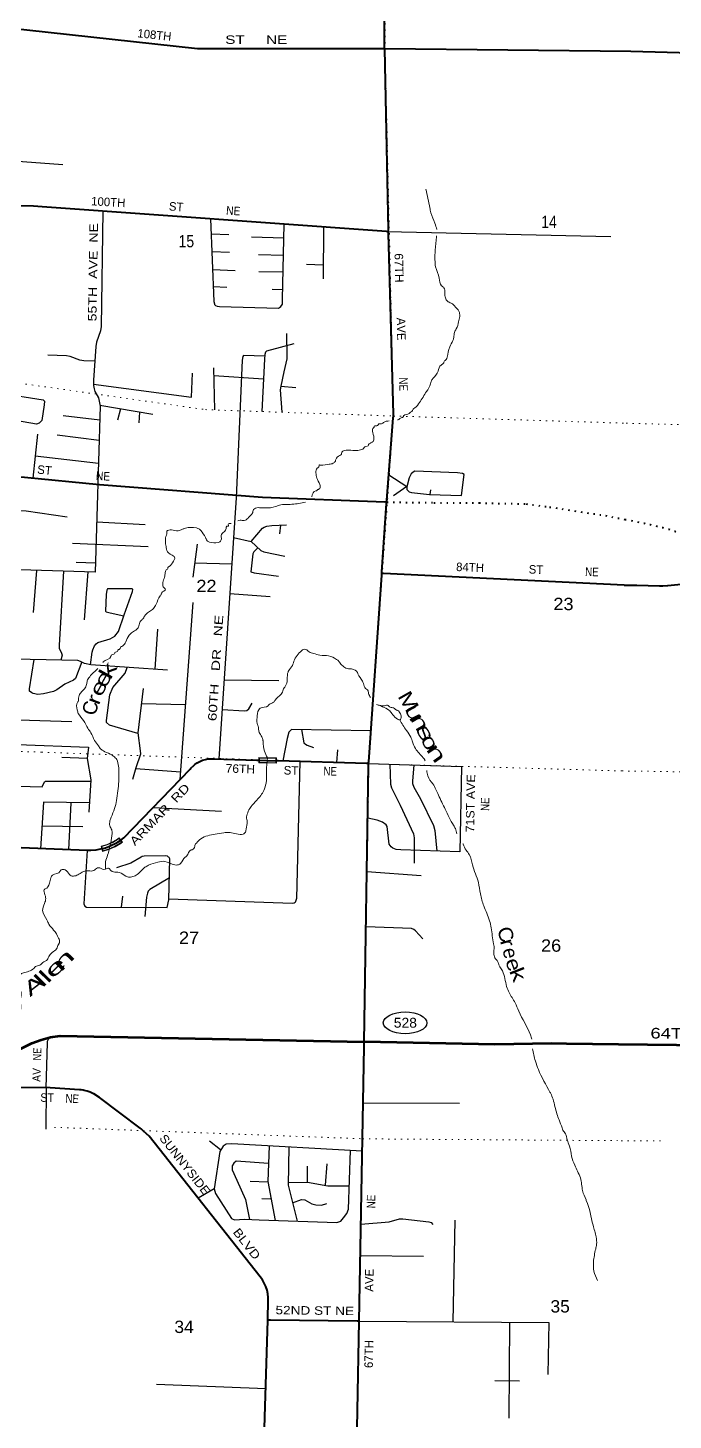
# Model space of a CAD drawing. Header units: feet. Extents: x -493433 to -244333, y 184684 to 373072.
# Drawn here: x -285549 to -276413, y 199753 to 219474 of the extents above; entities that cross this region are included whole.
import ezdxf
from ezdxf.enums import TextEntityAlignment as Align

# ---------------------------------------------------------------- set-up
doc = ezdxf.new("R2010")
doc.units = ezdxf.units.FT
doc.header["$LTSCALE"] = 60
doc.linetypes.add('DOTTED', pattern=[1.5, 0.3, -1.2])
for name, color, linetype, lineweight in [('17', 7, 'Continuous', 25), ('23', 7, 'Continuous', 70), ('26', 7, 'Continuous', 40), ('27', 7, 'Continuous', 13), ('29', 7, 'Continuous', 25), ('30', 7, 'Continuous', 13), ('39', 7, 'Continuous', 13), ('41', 7, 'Continuous', 13), ('53', 7, 'DOTTED', 40), ('61', 7, 'Continuous', 13), ('7', 7, 'DOTTED', 13)]:
    doc.layers.add(name, color=color, linetype=linetype, lineweight=lineweight)

msp = doc.modelspace()

# ---------------------------------------------------------------- linework, layer by layer
at = {"layer": '17'}
msp.add_ellipse((-280207.34, 205380.04), major_axis=(-309.24, 1), ratio=0.500121, dxfattribs=at)
at = {"layer": '23'}
for points in [[(-287392.2, 204444.77), (-287101.52, 204437.37), (-286980.1, 204440.44), (-286859.67, 204456.19), (-286741.54, 204484.43), (-286627.01, 204524.87), (-286517.34, 204577.06), (-286488.33, 204593.32), (-285622.86, 205026.05), (-285614.45, 205030.9), (-285491.25, 205093.04), (-285362.24, 205141.95), (-285228.82, 205177.11), (-285092.45, 205198.13), (-280786.26, 205112.73)], [(-277185.92, 205072.41), (-277925.29, 205081.01), (-278136.07, 205087.31), (-278936.46, 205076.04), (-280786.26, 205112.73)], [(-273459.15, 205031.43), (-273492.04, 205031.8), (-277185.92, 205072.41)]]:
    msp.add_lwpolyline(points, dxfattribs=at)
at = {"layer": '26'}
for p, q in [((-282278.74, 209101.67), (-282028.86, 209094.1)), ((-284232.03, 207970.01), (-284189.98, 208001.66)), ((-282206.29, 199336.06), (-282152.97, 201169.71))]:
    msp.add_line(p, q, dxfattribs=at)
at = {"layer": '26', "lineweight": 13}
for p, q in [((-284254.21, 208000.49), (-284254.64, 208001.12)), ((-284211.32, 207937.73), (-284232.89, 207969.29))]:
    msp.add_line(p, q, dxfattribs=at)
at = {"layer": '26'}
for points in [[(-280497.96, 219175.91), (-280484.14, 224469.72), (-280484.07, 224494.72), (-280481.95, 224519.72), (-280498.73, 227155.57), (-280500.86, 227180.57)], [(-280495.63, 219175.08), (-283147.97, 219177.46), (-285866.37, 219474.76), (-285978.92, 219481.47), (-286014.06, 219471.62)], [(-277011.75, 219140.85), (-280494.21, 219175.08), (-280495.63, 219175.08), (-280495.69, 219178.18)], [(-280446.01, 216586.49), (-280443.83, 216611.49), (-280495.63, 219175.08)], [(-273497.92, 219051.65), (-273521.89, 219052.2), (-275298.49, 219092.59), (-277011.75, 219140.85)], [(-280446.01, 216586.49), (-280471.01, 216589.18), (-285347.41, 216938.37), (-285468.24, 216946.37), (-285655.57, 216955.42), (-286822.02, 216992.58)], [(-280468.39, 212760.91), (-280466.44, 212785.91), (-280375.35, 213952.12), (-280373.75, 213972.58), (-280374.57, 214002.12), (-280445.32, 216561.49), (-280446.01, 216586.49)], [(-280468.39, 212760.91), (-280493.39, 212757.38), (-282227.76, 212821.15), (-284535.09, 212999.46), (-285595.75, 213107.26), (-286443.77, 213147.12), (-286745.09, 213161.28), (-286775.45, 213162.45)], [(-280536.96, 211745.41), (-280535.26, 211770.41), (-280469.44, 212735.91), (-280468.39, 212760.91)], [(-280729.58, 209054.77), (-280723.67, 209079.77), (-280537.62, 211720.41), (-280536.96, 211745.41)], [(-277105.33, 211581.53), (-280511.96, 211746.21), (-280536.96, 211745.41)], [(-277105.33, 211581.53), (-276926.31, 211578.83), (-276607.34, 211572.77), (-276582.59, 211572.29), (-276557.34, 211572.82), (-276490.69, 211574.22), (-276488.93, 211574.26), (-276440.69, 211578.92), (-276104.79, 211611.43), (-276083.12, 211613.28), (-276054.79, 211618.25), (-275927.06, 211640.68), (-275901.98, 211645.08), (-275877.06, 211652.63), (-275532.02, 211739.21), (-275458.07, 211756.4), (-275382.74, 211765.76), (-275359.15, 211766.53), (-275334.15, 211765.88), (-275309.15, 211765.26), (-274931.04, 211755.95), (-273477.72, 211746.67)], [(-284189.98, 208001.66), (-283250.95, 208975.67), (-283239.85, 208987.19), (-283200.95, 209023.58), (-283183.49, 209038.83), (-283149.69, 209062.63), (-283113.58, 209082.76), (-283075.56, 209099), (-283036.06, 209111.19), (-282995.49, 209119.17), (-282980.33, 209120.54), (-282960.64, 209122.31), (-282930.33, 209121.39), (-282307.97, 209102.56), (-282278.74, 209101.67)], [(-280729.58, 209054.77), (-280754.58, 209055.53), (-282002.88, 209093.31), (-282028.86, 209094.1)], [(-280786.26, 205112.73), (-280725.97, 209029.77), (-280729.58, 209054.77)], [(-284502.61, 207844.75), (-284588.18, 207827.28), (-284656.86, 207820.61), (-284669.37, 207819.59), (-284706.86, 207821.08), (-286000.96, 207872.31), (-286025.96, 207870.83)], [(-284502.61, 207844.75), (-284451.01, 207860.29), (-284404.08, 207878.39), (-284363.01, 207896), (-284315.11, 207918.5), (-284268.18, 207945.4), (-284232.03, 207970.01)], [(-280858.22, 201155.07), (-280787.44, 205040.58), (-280786.95, 205067.84), (-280786.6, 205090.58), (-280786.26, 205112.73)], [(-282152.97, 201169.71), (-282144.63, 201456.36), (-282145.51, 201489.27), (-282151.46, 201542.34), (-282162.93, 201594.49), (-282179.78, 201645.17), (-282201.84, 201693.8), (-282228.86, 201739.86), (-282260.54, 201782.84), (-283831.95, 203775.77), (-283910.34, 203847.05), (-283943.82, 203877.49), (-283960.34, 203889.93), (-284533.4, 204321.49), (-284617.06, 204376.02), (-284627.79, 204381.95), (-284666.85, 204400.23), (-284707.6, 204414.32), (-284749.6, 204424.08), (-284767.4, 204426.29), (-284792.23, 204429.37), (-284817.4, 204430.97), (-285235.4, 204457.63), (-286020.93, 204462.95)], [(-280858.22, 201155.07), (-280888.08, 201155.4), (-282113.15, 201169.26), (-282152.97, 201169.71)], [(-279498.55, 193332.95), (-279500.39, 193333.32), (-279575.7, 198468.59), (-279576.1, 198495.61), (-279601.07, 198495.77), (-280815.47, 198503.51), (-280825.48, 198504.51), (-280835.32, 198506.55), (-280844.9, 198509.61), (-280854.11, 198513.66), (-280862.84, 198518.64), (-280871.01, 198524.51), (-280878.51, 198531.2), (-280885.28, 198538.64), (-280891.23, 198546.74), (-280896.3, 198555.43), (-280900.44, 198564.59), (-280903.6, 198574.14), (-280905.74, 198583.97), (-280906.84, 198593.96), (-280906.89, 198604.02), (-280905.89, 198614.02), (-280904.35, 198621.88), (-280858.22, 201155.07)]]:
    msp.add_lwpolyline(points, dxfattribs=at)
at = {"layer": '29'}
for p, q in [((-285879.84, 217598.49), (-285054.23, 217540.25)), ((-282953.33, 216557.09), (-282702.35, 216545.98)), ((-281363.78, 216653.11), (-281369.15, 215918.94)), ((-280471.01, 216589.18), (-277297.32, 216519.5)), ((-281924.05, 216493.44), (-282382.19, 216509.59)), ((-282944.01, 216307.55), (-282694.15, 216298.31)), ((-281929.15, 216249), (-282285.9, 216257.3)), ((-282934.44, 216051.5), (-282613.96, 216036.06)), ((-281934.1, 216011.71), (-282277.5, 216020.31)), ((-281367.73, 216113.2), (-281601.96, 216123.84)), ((-282925.49, 215811.9), (-282733.83, 215801.34)), ((-281939.3, 215762.46), (-282091.21, 215768.81)), ((-282918.44, 214657.12), (-282907, 214061.77)), ((-282916.36, 214548.71), (-282213.6, 214502.61)), ((-281752.92, 214377.48), (-281969.41, 214391.74)), ((-285050.19, 213985.06), (-284532.12, 213920.9)), ((-284528.89, 214128.53), (-283780.38, 214000.64)), ((-284235.86, 214078.46), (-284277.67, 213915.42)), ((-283967.13, 214032.55), (-283975.55, 213877.14)), ((-285472.25, 213094.71), (-285408.62, 213717.73)), ((-285134.32, 213709.84), (-284540.27, 213635.73)), ((-285444.92, 213409.97), (-284549.7, 213306.02)), ((-279853.17, 212862.58), (-279844.93, 212931.24)), ((-284573.43, 212476.17), (-283887.3, 212438.76)), ((-281971.88, 212430.26), (-281986.37, 212305.54)), ((-284917.23, 212176.39), (-283844.15, 212126.86)), ((-283153, 212158.42), (-283214.49, 211691.79)), ((-284863.13, 211906.26), (-284589.98, 211897.63)), ((-282663.53, 211877.61), (-283188.31, 211890.45)), ((-285424.54, 211789.87), (-285473.15, 211193.72)), ((-284698.11, 211766.84), (-284752.94, 211090.21)), ((-282690.79, 211464.2), (-282117, 211420.66)), ((-283213.09, 211335.46), (-283395.83, 208825.39)), ((-283712.51, 210958.36), (-283750.32, 210387.83)), ((-282771.45, 210241.18), (-281995.55, 210228.07)), ((-283318.68, 209885.07), (-283939.51, 209898.09)), ((-285990.04, 209681.09), (-284925.69, 209649.99)), ((-281165.61, 209246.1), (-281179.68, 209068.4)), ((-284711.24, 209125.13), (-285069.62, 209137.61)), ((-283388.29, 208928.97), (-284022.54, 208980.03)), ((-284942.18, 208499.13), (-284973.62, 207831.64)), ((-283776.04, 208431.02), (-282806.15, 208377.46)), ((-284770.38, 208157.22), (-285348.81, 208165.16)), ((-279979.07, 207460.5), (-280749.2, 207520.61)), ((-284210.81, 207175.06), (-284228.34, 207016.71)), ((-285291.15, 204460.71), (-285273.34, 205095.52)), ((-285291.15, 204460.71), (-285296.19, 203872.7)), ((-279439.89, 204237.88), (-280801.97, 204243.11)), ((-282821.19, 203582.32), (-282976.51, 203704.16)), ((-281595.23, 203352.59), (-281592.84, 203123.41)), ((-281316.62, 203384.93), (-281341.91, 203079.9)), ((-282151.89, 203125.36), (-282399.9, 203134.57)), ((-282913.35, 203029.34), (-283139.48, 202897.55)), ((-282104.74, 202884.82), (-282237.48, 202887.88)), ((-279502.05, 202583.52), (-279530.11, 201144.71)), ((-280841.3, 202083.93), (-279946.36, 202075.19)), ((-278731.64, 201138.48), (-278741.51, 199780.15)), ((-282181.3, 200195.36), (-283726.68, 200258.75)), ((-278939.88, 200312.95), (-278587.86, 200307.4))]:
    msp.add_line(p, q, dxfattribs=at)
for points in [[(-284485.94, 216876.68), (-284512.27, 215245.66), (-284522.46, 215183.84), (-284577.89, 215022.09), (-284588.45, 214960.32), (-284621.97, 214485.45), (-284621.77, 214409.76), (-284612.53, 214361.24), (-284601.12, 214324.26), (-284549.7, 214235.33), (-284526.53, 214116.4), (-284593.81, 211763.53), (-285965.32, 211807.02), (-286011.06, 207872.71)], [(-282961.19, 216767.5), (-282917.55, 215599.26), (-282908.03, 215562.79), (-282905.72, 215553.55), (-282891.86, 215539.69), (-282871.08, 215530.44), (-282833.98, 215526.22), (-282001.02, 215504.48), (-281984.19, 215514.27), (-281968.02, 215525.82), (-281944.92, 215558.17), (-281942, 215632.92), (-281919.89, 216692.93)], [(-281782.42, 214999.73), (-282171.7, 214895.66), (-282185.11, 214878.84), (-282192.04, 214846.49), (-282198.57, 214781.1), (-282238.61, 214039.04)], [(-281887.49, 215145.38), (-281881.9, 214815.19), (-281882.55, 214786.41), (-281923.51, 214602.08), (-281968, 214398.21), (-281975.46, 214344.76), (-281951.62, 214029.28)], [(-284602.95, 214754.95), (-284755.73, 214758.68), (-284814.16, 214768.58), (-284951.97, 214819.84), (-285000.55, 214830.31), (-285264.26, 214836.05)], [(-282194.38, 214823.06), (-282494.58, 214833.43), (-282506.14, 214818.76), (-282515.11, 214765.12), (-282601.44, 212819.02), (-282845.47, 209118.82)], [(-284621.81, 214426.49), (-283229.88, 214242.52), (-283219.38, 214582.66)], [(-285932.55, 214300.49), (-285332.97, 214204.39), (-285312.34, 214185.64), (-285317.45, 214135.84), (-285353.13, 213912.63), (-285390.87, 213876), (-285427.59, 213862.8), (-285939.75, 213952.18)], [(-280438.42, 213144.68), (-280182.64, 212979.45), (-280372.27, 212844.21)], [(-286769.52, 212674.49), (-285574.78, 212631.77), (-284990.6, 212549.31)], [(-282389.69, 212197.55), (-282226.1, 212385.68), (-282203.5, 212401.83), (-282164.24, 212415.69), (-282095.64, 212425.06), (-281889.3, 212433.73)], [(-282638.75, 212253.24), (-282389.69, 212197.55), (-282250.44, 212069.78), (-282210.43, 212050.6), (-281908.57, 211988.96)], [(-282294.68, 212110.37), (-282349.01, 212052.91), (-282362.92, 212024.24), (-282392.83, 211768.78), (-282344.87, 211754.36), (-282002.77, 211705.75)], [(-285043.92, 211777.8), (-285108.06, 210728.24), (-285104.46, 210687.24), (-285070.82, 210617.26), (-285062.89, 210590.19), (-285081.11, 210519.79)], [(-284662.82, 210451.05), (-284640.22, 210629.47), (-284629.9, 210662.6), (-284605.58, 210719.59), (-284582.48, 210747.32), (-284557.04, 210766.79), (-284382.43, 210817.95), (-284319.18, 210858.23), (-284265.52, 210921.84), (-284185.68, 211158.85), (-284067.12, 211488.19), (-284060.5, 211516.78), (-284072.84, 211526.48), (-284419.3, 211526.81), (-284430.05, 211507.54), (-284441.91, 211448.45), (-284447.65, 211210.94), (-284439.28, 211202.53), (-284383.71, 211190.38), (-284190.12, 211146.52)], [(-283570.58, 210375.61), (-284655.49, 210449.38), (-284746.45, 210470.1), (-284804.2, 210500.14), (-284843.26, 210515.07), (-287314.55, 210564.1)], [(-284782.78, 210491.95), (-284875.17, 210259.62), (-284903.51, 210234.41), (-285023.98, 210176.07), (-285140.72, 210096.34), (-285187.6, 210074.97), (-285325.38, 210039.21), (-285406.29, 210029.65), (-285471.7, 210044.49), (-285494.79, 210056.48), (-285524.81, 210077.28), (-285527.11, 210113.04), (-285459.16, 210527.29)], [(-283991.2, 209477.62), (-284391.37, 209596.05), (-284434.63, 209633.59), (-284436.93, 209664.8), (-284390.22, 210026.84), (-284345.41, 210129.21), (-284173.71, 210331.37), (-284144.75, 210414.65)], [(-284064.52, 208830.87), (-284017.22, 208999.65), (-283949.6, 209189.93), (-283953.42, 209234.75), (-283989.6, 209490.66), (-283912.94, 210114.21)], [(-282799.2, 209820.42), (-282483.34, 209798.55), (-282448.32, 209804.59), (-282420.61, 209827.69), (-282372.39, 209908.52)], [(-280692.86, 209517.1), (-281816.36, 209536.36), (-281852.44, 209499.57), (-281879.4, 209405.94), (-281941.46, 209091.45)], [(-281673.42, 209533.91), (-281639.52, 209345.93), (-281616.85, 209328.58), (-281595.7, 209313.43), (-281503.83, 209278.58)], [(-285995.26, 209231.62), (-285707.28, 209220), (-285697.11, 209323.04), (-284690.03, 209286.03), (-284711.24, 209125.13), (-284657.37, 208822.79), (-284686.76, 208364)], [(-281700.39, 209084.16), (-281743.88, 207140.35), (-281764.19, 207086.05), (-281780.83, 207075.65), (-281806.36, 207070.23), (-283552.01, 207134.54)], [(-280729.58, 209054.77), (-279410.99, 209010.78), (-279433.85, 207801.05), (-280270.77, 207828.86), (-280332.68, 207835.85), (-280381.19, 207856.65), (-280404.28, 207875.14), (-280432.39, 207910.47), (-280462.02, 208159.35), (-280478.45, 208184.57), (-280526.69, 208224.05), (-280602.12, 208251.84), (-280737.54, 208277.82)], [(-280425.37, 209044.62), (-280415.83, 208760.14), (-280402.53, 208707.47), (-280276.14, 208463.02), (-280090.86, 208057.14), (-280078.62, 208002.23), (-280079.86, 207644.37)], [(-280086.45, 209033.31), (-280104.03, 208801.74), (-280101.66, 208771.86), (-280085.55, 208720.86), (-279989.11, 208551.67), (-279807.61, 208176.01), (-279785.29, 208103.9), (-279760.27, 207811.9)], [(-287335.24, 208730.17), (-285871.74, 208720.28), (-285685.42, 208731.1), (-285344.66, 208723.2), (-285314.63, 208794.83), (-285298.47, 208804.07), (-284658.69, 208801.76)], [(-284678.37, 208494.95), (-285326.59, 208505.22), (-285369.58, 207847.32)], [(-284710.32, 207821.22), (-284754.35, 207063.99), (-284744.14, 207034.05), (-284716.64, 207017.43), (-283575.12, 207015.75), (-283552.31, 207122.29), (-283538.06, 207701.97), (-283547.73, 207722.65), (-283556.97, 207729.58), (-283570.83, 207741.14), (-283601.84, 207744.68), (-283901.11, 207741.14), (-283928.83, 207736.52), (-283946.41, 207728.89), (-284089.23, 207643.29), (-284291.99, 207576.22)], [(-283544.69, 207432.35), (-283820.27, 207269.75), (-283847.81, 207245.08), (-283857.23, 207216.6), (-283868.44, 207162.68), (-283894.48, 206889.07)], [(-279957.56, 206568.54), (-280062.44, 206685.13), (-280085.54, 206703.62), (-280118.7, 206714.58), (-280761.19, 206741.59)], [(-285273.34, 205095.52), (-285269.49, 205121.52), (-285259.05, 205147.64), (-285246.28, 205162.16), (-285230.31, 205176.88)], [(-280814.92, 203563.09), (-282661.6, 203668.92), (-282742.5, 203662.31), (-282782.31, 203631.77), (-282829.38, 203558.22), (-282913.35, 203029.34), (-282893.73, 202962.94), (-282666.25, 202609.95), (-282622.19, 202588.51), (-282479.93, 202597.61), (-282275.71, 202590.19), (-281176.53, 202550.55), (-281115.67, 202572.8), (-281079.92, 202616.33), (-281032.11, 202679.62), (-281010.92, 202740.68), (-280983.36, 203572.74)], [(-282134.49, 203638.71), (-282151.57, 203134.91), (-282048.04, 202581.98)], [(-281853.57, 203622.61), (-281861.56, 203082.62), (-281735.2, 202570.7)], [(-282143.03, 203386.83), (-282598.08, 203419.76), (-282633.75, 203394.89), (-282656.96, 203353.09), (-282655.05, 203297.35), (-282590.01, 203153.98), (-282467.85, 202879.37), (-282412.4, 202595.12)], [(-281853.27, 203120.81), (-281590.9, 203123.07), (-281300.88, 203072.79), (-281002.48, 203072.79)], [(-281799.96, 202833.08), (-281672.77, 202879.34), (-281626.79, 202871.67), (-281527.04, 202818.65), (-281473.14, 202800.38), (-281391, 202799.62), (-281314.74, 202821.24)], [(-280833.19, 202529.19), (-280435.47, 202559.64), (-280286.99, 202602.99), (-280240.87, 202606.63), (-279871.49, 202563.52), (-279840.74, 202551.59), (-279814.91, 202523.23)], [(-280858.22, 201155.07), (-278174.68, 201134.14), (-278186.24, 200400.46)]]:
    msp.add_lwpolyline(points, dxfattribs=at)
msp.add_lwpolyline([(-279408.96, 212847.77), (-279372.74, 213145.46), (-279397.37, 213161.99), (-279464.67, 213172.25), (-280069.33, 213192.45), (-280094.88, 213182.79), (-280120.28, 213155.06), (-280150.09, 213102.4), (-280183.09, 212971.77), (-280182.64, 212935.55), (-280168.78, 212919.37), (-280152.62, 212903.2), (-280115.59, 212890.79), (-279863.46, 212862.92)], close=True, dxfattribs=at)
at = {"layer": '39'}
msp.add_line((-280529.86, 209855.51), (-280550.04, 209870.81), dxfattribs=at)
for points in [[(-279912.89, 217189.55), (-279858.47, 216926.55), (-279843.44, 216855.73), (-279785.27, 216705.58), (-279759.41, 216617.39)], [(-279762.6, 216528.9), (-279764.04, 216513.68), (-279783.08, 216324.44), (-279785.19, 216187.37), (-279776.65, 216088.42), (-279726.67, 215930.34), (-279692.07, 215820.9), (-279658.24, 215792.13), (-279645.28, 215717.31), (-279636.26, 215648.61), (-279608.76, 215601.79), (-279556.77, 215574.73), (-279493.11, 215519.27), (-279483.22, 215507.01), (-279451.54, 215470.2), (-279436.04, 215429.63), (-279434.71, 215385.24), (-279449.96, 215310.89), (-279483.79, 215208.59), (-279510.74, 215160.64), (-279517.94, 215086.15), (-279532.66, 215046.06), (-279576.41, 214954.01), (-279612.88, 214811.44), (-279627.54, 214775.38), (-279654.18, 214747.59), (-279660.5, 214729.54), (-279699.29, 214697.91), (-279740.93, 214611.87), (-279813.12, 214506.17), (-279839.96, 214464.26), (-279846.5, 214432.11), (-279904.64, 214322.14), (-280003.77, 214168.49), (-280071.48, 214090.94), (-280093.96, 214071.15), (-280110.55, 214041.17), (-280130.86, 214031.41), (-280149.34, 214009.53), (-280228.43, 213978.54), (-280236.74, 213962.55), (-280275.27, 213947.04), (-280307.93, 213921.36), (-280316.52, 213921.54)], [(-280431.73, 213906.1), (-280512.09, 213884.32), (-280532.49, 213868.51), (-280578.93, 213863.22), (-280597.42, 213841.33), (-280645.94, 213832.04), (-280648.17, 213817.96), (-280662.56, 213800.04), (-280665.48, 213741.62), (-280650.97, 213636.54), (-280661.39, 213614.52), (-280691.89, 213596.87), (-280706.18, 213585), (-280722.4, 213579.22), (-280724.63, 213565.13), (-280779.45, 213539.81), (-280795.92, 213517.89), (-280856.77, 213492.66), (-280893.15, 213487.2), (-280917.33, 213487.59), (-281109.56, 213440.28), (-281109.68, 213432.21), (-281130.04, 213418.43), (-281189.39, 213360.92), (-281195.81, 213336.82), (-281224.49, 213307.04), (-281283.18, 213291.86), (-281410.33, 213281.81), (-281424.46, 213280.02), (-281424.65, 213267.93), (-281451.35, 213236.09), (-281470.48, 213171.88), (-281457.52, 213097.07), (-281416.56, 213007.69), (-281409.03, 212973.29), (-281433.77, 212937.39), (-281445.93, 212933.56), (-281460.28, 212917.66), (-281472.41, 212915.84), (-281530.64, 212831.65)], [(-282189.72, 212673.35), (-282270.3, 212676.67), (-282308.59, 212677.28), (-282341.08, 212661.67), (-282359.62, 212635.76), (-282366.1, 212607.64), (-282398.97, 212567.84), (-282431.79, 212530.06), (-282484.75, 212494.62), (-282543.13, 212499.59), (-282578.11, 212493.28)], [(-281616.45, 212757.36), (-281617.97, 212756.88), (-281809.95, 212725.7), (-281918.86, 212721.4), (-281967.27, 212720.17), (-282042.26, 212693.14), (-282189.72, 212673.35)], [(-282671.78, 212455.28), (-282711.39, 212437.78), (-282709.69, 212417.59), (-282731.92, 212413.92), (-282740.44, 212383.8), (-282771.42, 212335.91), (-282812.56, 212282.14), (-282809.24, 212235.71), (-282830.05, 212193.7), (-282856.39, 212184.04), (-282975.24, 212189.99), (-283011.23, 212208.72), (-283024.97, 212233.13), (-283028.84, 212243.28), (-283050.39, 212283.95), (-283119.59, 212371.77), (-283163.65, 212390.63), (-283316.91, 212387.04), (-283361.48, 212371.63), (-283422.28, 212350.43), (-283516.85, 212362.04), (-283555.2, 212358.62), (-283579.63, 212342.89), (-283579.85, 212328.77), (-283599.22, 212248.44), (-283600.24, 212181.91), (-283589.24, 212111.17), (-283558.11, 212038.07), (-283468.54, 211964.05), (-283468.66, 211955.98), (-283487.36, 211919.99), (-283549, 211844.37), (-283567.32, 211832.56), (-283569.58, 211816.47), (-283596.21, 211788.67), (-283604.74, 211758.56), (-283613.83, 211692.17), (-283637.14, 211617.94), (-283637.73, 211579.64), (-283632.03, 211557.37), (-283600.34, 211520.57), (-283657.6, 211467.05), (-283663.99, 211444.97), (-283676.33, 211429.04), (-283732.6, 211308.97), (-283769.77, 211251.1), (-283796.37, 211225.31), (-283900.51, 211138.27), (-283919.2, 211102.28), (-283949.84, 211076.56), (-283972.87, 211020.48), (-283983.48, 210986.37), (-284008.15, 210954.5), (-284067.22, 210915.13), (-284114.28, 210869.52), (-284164.1, 210775.55), (-284209.33, 210717.81), (-284237.83, 210700.12), (-284254.42, 210670.15), (-284272.65, 210664.39), (-284274.88, 210650.31), (-284315.58, 210624.76), (-284321.88, 210608.73), (-284368.57, 210587.3), (-284372.85, 210571.23), (-284480.86, 210494.34), (-284486.39, 210486.8)], [(-282156.52, 209135.64), (-282198.39, 209227.65), (-282218.45, 209365.07), (-282220.21, 209381.24), (-282237.57, 209431.93), (-282272.88, 209495), (-282289.66, 209583.99), (-282303.15, 209624.53), (-282304.02, 209699.14), (-282278.04, 209815.66), (-282259.59, 209835.53), (-282148.16, 209872.05), (-282133.8, 209887.95), (-282070.8, 209921.2), (-282044.08, 209955.05), (-281943.6, 210066.34), (-281920.53, 210124.44), (-281912.31, 210134.39), (-281878.83, 210214.5), (-281871.05, 210327.29), (-281856.29, 210369.39), (-281802.78, 210441.11), (-281790.06, 210481.24), (-281690.91, 210636.91), (-281648.1, 210668.48), (-281613.81, 210669.94), (-281567.95, 210636.94), (-281503.84, 210611.71), (-281415.5, 210588.11), (-281290.66, 210580.05), (-281178.58, 210527.83), (-281144.72, 210501.08), (-281109.23, 210450.1), (-281103.24, 210445.96), (-281045.42, 210404.71), (-280966.99, 210393.36), (-280881.1, 210341.57), (-280875.34, 210323.33), (-280812.4, 210221.5), (-280787.32, 210148.51), (-280767.66, 210115.93), (-280739.76, 210095.32), (-280724.42, 210044.66), (-280698.03, 209989.25)], [(-284558.09, 210399.03), (-284673.58, 210283.72), (-284708.77, 210223.8), (-284717.6, 210173.54), (-284748.79, 210111.53), (-284789.77, 210067.83), (-284822.83, 210015.94), (-284831.47, 209977.77), (-284831.76, 209959.63), (-284836.21, 209931.47), (-284846.48, 209919.54), (-284850.11, 209814.75), (-284834.79, 209762.08), (-284759.7, 209664.1), (-284700.95, 209552.26), (-284655.56, 209489.02), (-284604.8, 209381.34), (-284549.55, 209303.83)], [(-280613.73, 209890.41), (-280611.91, 209889.61), (-280563.73, 209876.74), (-280513.44, 209869.88), (-280456.86, 209879.05), (-280418.98, 209852.23), (-280370.76, 209841.37), (-280342.86, 209820.76), (-280328.91, 209810.45), (-280310.87, 209804.11), (-280275.31, 209757.16)], [(-280275.31, 209757.16), (-280265.66, 209728.78), (-280270.35, 209686.52), (-280278.59, 209674.55), (-280296.74, 209674.84), (-280336.7, 209697.67), (-280396.19, 209761.13), (-280437.76, 209810.19), (-280529.86, 209855.51)], [(-280284.67, 209672.63), (-280188.26, 209519.86), (-280127.18, 209428.13), (-280104.06, 209359.21), (-280063.16, 209265.8), (-279950.29, 209134.94), (-279930.57, 209106.4), (-279923.29, 209089.65)], [(-284549.55, 209303.83), (-284513.99, 209256.89), (-284480.11, 209232.15), (-284386.04, 209188.29), (-284370.05, 209179.96), (-284336.12, 209157.25), (-284290.49, 209110.13), (-284265.72, 209016.99), (-284259.14, 208920.1), (-284263.01, 208799.19), (-284293.33, 208531.52), (-284321.33, 208415.03), (-284369.56, 208292.8), (-284386.5, 208240.66), (-284387.55, 208172.13), (-284362.22, 208115.26), (-284357.01, 208060.74), (-284373.83, 207932.32)], [(-284449.39, 207558.17), (-284408.9, 207569.61), (-284373.12, 207536.78), (-284296.89, 207513.37), (-284250.57, 207510.61), (-284160.69, 207456.74), (-284114.56, 207441.89), (-284076.18, 207447.32), (-284017.37, 207470.56), (-283890.66, 207583.45), (-283839.82, 207612.87), (-283710.16, 207655.14), (-283611.2, 207667.66), (-283468.86, 207616.97), (-283428.56, 207616.33), (-283385.9, 207637.82), (-283320.02, 207727.49), (-283303.72, 207739.32), (-283235.79, 207830.97), (-283223.67, 207832.8), (-283184.6, 207882.57), (-283180.23, 207904.69), (-283163.77, 207926.6), (-283100.34, 207988.08), (-283000.91, 208030.83), (-282897.76, 208053.37), (-282776.51, 208073.59), (-282685.76, 208076.16), (-282643.57, 208067.41), (-282545.07, 208049.7), (-282500.67, 208053.02), (-282469.99, 208082.76), (-282461.52, 208108.84), (-282459.19, 208128.97), (-282443.57, 208227.51), (-282454.6, 208296.24), (-282443.91, 208336.39), (-282408.44, 208414.45), (-282305.79, 208535.79), (-282208.96, 208671.34), (-282177.13, 208775.66), (-282170.49, 208944.92), (-282156.52, 209135.64)], [(-279900.04, 208956.73), (-279887.72, 208877.86), (-279814.9, 208763.78), (-279736.68, 208607.27), (-279639, 208406.08), (-279521.57, 208178.37), (-279496.05, 208133.6), (-279474.64, 208056.1)], [(-284373.46, 207933.92), (-284407.42, 207797.43), (-284411.75, 207777.33), (-284445.42, 207685.13), (-284450.95, 207588.43), (-284449.42, 207556.15)], [(-279389.04, 207917.95), (-279386.62, 207910.05), (-279345.57, 207826.72), (-279300.15, 207765.49), (-279254.03, 207619.58), (-279171.22, 207368.23), (-279141.44, 207208.47), (-279093.7, 207036.32), (-279012.26, 206827.33), (-278987.65, 206724.11), (-278956.88, 206497.79), (-278949.34, 206463.4), (-278951.11, 206348.5), (-278927.86, 206287.64), (-278900.15, 206254.93), (-278882.66, 206212.31), (-278865.08, 206175.74), (-278829.71, 206116.7), (-278770.66, 205893.96), (-278735.69, 205808.72), (-278651.21, 205666.21), (-278598.64, 205546.42), (-278434.49, 205211.09), (-278413.1, 205147.78)], [(-284453.45, 207556.21), (-284491.74, 207556.83), (-284527.74, 207575.56), (-284564.04, 207574.13), (-284614.97, 207538.66), (-284649.36, 207531.14), (-284742.09, 207530.62), (-284778.61, 207515.08), (-284841.67, 207477.78), (-284904.45, 207458.63), (-284936.63, 207463.18), (-284958.52, 207481.68), (-285020, 207547.2), (-285050.13, 207553.72), (-285092.82, 207530.22), (-285094.93, 207524.2), (-285198.51, 207473.45), (-285223.28, 207435.54), (-285242.63, 207357.22), (-285304.32, 207277.56), (-285310.4, 207275.64), (-285313.31, 207217.22), (-285296.35, 207140.33), (-285313.56, 207070.03), (-285341.24, 206973.71), (-285278.83, 206837.61), (-285251.55, 206776.68), (-285184.27, 206694.96), (-285113.49, 206578.89), (-285100.18, 206526.26), (-285108.59, 206504.22), (-285116.87, 206490.24), (-285141.98, 206430.15), (-285205.28, 206376.73), (-285252.53, 206319.03), (-285285.64, 206263.1), (-285322.19, 206245.54), (-285379.39, 206196.06), (-285440.15, 206176.88), (-285448.37, 206166.93), (-285594.63, 206092.66), (-285627.03, 206083.1), (-285669.82, 206053.55), (-285702.99, 205993.59), (-285710.37, 205907.02), (-285710.46, 205900.98), (-285700.69, 205880.65), (-285666.81, 205855.92), (-285645.29, 205813.22), (-285646, 205766.87), (-285653.41, 205678.27), (-285646.67, 205591.47), (-285659.55, 205541.27), (-285719.29, 205457.55), (-285797.16, 205374.12), (-285889.48, 205268.75), (-285899.9, 205246.74), (-285942.72, 205215.16), (-285947.08, 205193.06), (-285973.49, 205179.37), (-285983.66, 205173.48), (-286062.85, 205136.46), (-286148.75, 205055.18), (-286152.97, 205043.15), (-286224.08, 205005.98), (-286260.39, 205004.54), (-286358.88, 205022.26), (-286402.78, 205051.2), (-286408.67, 205061.37), (-286443.02, 205055.87), (-286488.07, 205010.22), (-286519.75, 204915.98), (-286532.52, 204871.82), (-286576.17, 204785.83), (-286603.98, 204681.44), (-286606.21, 204667.36), (-286613.15, 204609), (-286612.4, 204605.62)], [(-278402.71, 205013.67), (-278363.64, 204838.97), (-278321.14, 204719.32), (-278156.78, 204398.11), (-278146.98, 204379.81), (-278113.97, 204298.62), (-278058.73, 204090.06), (-278027.79, 204004.89), (-277985.2, 203891.3), (-277957.86, 203834.41), (-277936.1, 203807.83), (-277913.23, 203722.79), (-277880.3, 203635.56), (-277850.27, 203491.92), (-277805.88, 203364.2), (-277766.89, 203278.89), (-277726.03, 203183.47), (-277694.54, 203003.52), (-277646.15, 202873.7), (-277642.25, 202865.58), (-277546.9, 202513.22), (-277503.1, 202347.19), (-277496.62, 202244.26), (-277509.77, 202175.93), (-277540.79, 201994.98), (-277534.77, 201861.81), (-277482.39, 201729.92)], [(-287094.69, 200325.39), (-287118.5, 200312.65), (-287124.82, 200294.61), (-287188.37, 200225.06), (-287217.48, 200167.07), (-287270.3, 200008.65), (-287287.63, 199930.29), (-287274.51, 199865.56), (-287204.82, 199810.02), (-287004.89, 199703.98), (-286891.55, 199603.37), (-286772.81, 199460.33), (-286753.19, 199425.74), (-286658.63, 199283.09), (-286587.48, 199191.22), (-286535.89, 199137.98), (-286515.9, 199127.57), (-286496.46, 199080.89), (-286420.47, 199041.36), (-286361.11, 198969.85), (-286174.98, 198753.14), (-286095.42, 198683.32), (-285975.58, 198612.85), (-285857.31, 198570.62), (-285755.59, 198500.44), (-285601.03, 198459.65), (-285486.48, 198437.64), (-285339.47, 198429.22), (-285230.88, 198413.37), (-285108.4, 198383.17), (-285082.29, 198376.7), (-284748.94, 198296.74), (-284667.01, 198251.07), (-284531.38, 198158.16), (-284431.96, 198069.87), (-284375.07, 197968.15), (-284359.14, 197955.79), (-284323.77, 197896.76), (-284264.09, 197845.4), (-284217.34, 197739.81), (-284195.6, 197711.23), (-284200.1, 197681.07), (-284202.28, 197671.01), (-284195.18, 197608.41), (-284181.72, 197565.85), (-284166.47, 197378.11), (-284186, 197287.7), (-284221.15, 197229.8), (-284309.22, 197138.48), (-284364.99, 197050.67), (-284441.06, 196953.12), (-284564.91, 196763.58), (-284611.84, 196726.03), (-284675.73, 196634.32), (-284705.34, 196544.08), (-284696.74, 196447.16), (-284669.27, 196398.34), (-284637.47, 196369.61), (-284625.48, 196363.36), (-284553.4, 196331.96), (-284388.7, 196295.03), (-284241.41, 196304.76), (-284124.42, 196310.94), (-283845.58, 196356.85), (-283629.66, 196373.54), (-283563.2, 196370.45), (-283509.04, 196353.44), (-283289.31, 196224.91), (-283289.53, 196210.8), (-283261.84, 196176.09), (-283210.76, 196090.59), (-283167.11, 196045.53), (-283131.8, 195982.46), (-283077.36, 195852.56), (-283046.65, 195753.28), (-283037.03, 195722.89), (-282993.32, 195550.82), (-282873.63, 195208.18), (-282837.55, 195064.46), (-282740.99, 194790.74), (-282697.84, 194713.43), (-282629.58, 194565.16), (-282558.77, 194451.13), (-282541.35, 194404.47), (-282456.92, 194259.98), (-282408.06, 194160.41), (-282327.31, 194038.15), (-282254.02, 193954.31), (-282248.32, 193932.04), (-282226.56, 193905.48), (-282192.55, 193888.8), (-282190.7, 193878.7), (-282048.59, 193682.87), (-281979.13, 193613.2)]]:
    msp.add_spline(points, degree=3, dxfattribs=at)
at = {"layer": '53'}
msp.add_lwpolyline([(-280466.1, 212756.38), (-279799.24, 212748.38), (-279158.06, 212744.8), (-278495.32, 212730.39), (-278163.95, 212687.15), (-277371.54, 212564.65), (-277093.81, 212511.79)], dxfattribs=at)
msp.add_spline([(-277093.81, 212511.79), (-276641.06, 212416.35), (-276121.27, 212247.91), (-275747.9, 212050.18), (-275398.78, 211765.03)], degree=3, dxfattribs=at)
at = {"layer": '61'}
for p, q in [((-284491.74, 207808.86), (-284511.61, 207881.18)), ((-284485.96, 207818.03), (-284501.93, 207876.14)), ((-284232.89, 207969.29), (-284254.21, 208000.49))]:
    msp.add_line(p, q, dxfattribs=at)
for points in [[(-282028.86, 209094.1), (-282029.95, 209057.31), (-282279.84, 209064.7), (-282278.74, 209101.67)], [(-282028.86, 209094.1), (-282027.73, 209132.28), (-282277.62, 209139.66), (-282278.74, 209101.67)], [(-282270.74, 209101.43), (-282271.61, 209072.46), (-282037.71, 209065.54), (-282036.86, 209094.34)], [(-282036.86, 209094.34), (-282035.96, 209124.52), (-282269.86, 209131.43), (-282270.74, 209101.43)], [(-284510.83, 207881.66), (-284428.22, 207908.56), (-284348.87, 207943.96), (-284273.65, 207987.45), (-284254.21, 208000.49)], [(-284501.93, 207876.14), (-284425.34, 207901.08), (-284345.23, 207936.82), (-284269.41, 207980.66), (-284256.34, 207989.43), (-284239.49, 207964.77), (-284222.48, 207939.88)], [(-284491.75, 207807.73), (-284401.67, 207837.07), (-284315.15, 207875.66), (-284233.14, 207923.09), (-284211.32, 207937.73)], [(-284222.48, 207939.88), (-284237.38, 207929.88), (-284318.79, 207882.8), (-284404.55, 207844.55), (-284485.96, 207818.03)]]:
    msp.add_lwpolyline(points, dxfattribs=at)
at = {"layer": '7'}
for p, q in [((-285866.38, 219475.87), (-283147.97, 219177.46)), ((-283147.97, 219177.46), (-281001.63, 219177.02)), ((-280584.7, 219176.93), (-280487.02, 219176.91)), ((-280494.21, 219175.08), (-277011.75, 219140.85)), ((-277011.75, 219140.85), (-275298.49, 219092.59)), ((-280371.85, 213974.52), (-280720.49, 209053.28)), ((-280372.96, 213975.64), (-277076.95, 213874.41)), ((-277076.95, 213874.41), (-275211.34, 213823.51)), ((-280721.59, 209051.05), (-282025.66, 209096.85)), ((-280719.36, 209052.17), (-280786.79, 205077.67)), ((-277137.93, 208948.72), (-280719.36, 209051.06)), ((-277137.93, 208948.72), (-275500.78, 208924.76)), ((-280788.78, 205079.72), (-280902.05, 198508.94)), ((-285173.64, 203900.39), (-280808.5, 203738.41)), ((-280808.49, 203737.29), (-277202.76, 203711.86)), ((-276590.05, 203707.69), (-277202.76, 203711.86))]:
    msp.add_line(p, q, dxfattribs=at)
for points in [[(-280476.48, 224490.29), (-280491.09, 219174.96), (-280370.53, 213988.49)], [(-285936.63, 214479.77), (-283035.07, 214066.13), (-280374.08, 213975.63)], [(-282278.65, 209105.73), (-285354.45, 209213.74), (-286001.9, 209236.48)]]:
    msp.add_lwpolyline(points, dxfattribs=at)

# ---------------------------------------------------------------- texts
at = {"layer": '17', "width": 1.05}
msp.add_text('528', height=140, dxfattribs=at).set_placement((-280204.43, 205311.73), align=Align.CENTER)
at = {"layer": '17', "width": 1.3}
msp.add_text('64TH  ST  NE', height=150, rotation=359.362, dxfattribs=at).set_placement((-276735.29, 205159.98))
at = {"layer": '27'}
for s, height, rotation, p in [('108TH', 120, 353.736, (-284002.91, 219341.58)), ('100TH', 120.9, 356.732, (-284655.94, 216961.04)), ('ST', 120.9, 355.904, (-283555.98, 216888.45)), ('AVE', 120.9, 271.332, (-280326.37, 215367.64)), ('ST', 120.9, 354.197, (-285421.75, 213161.31)), ('84TH', 120.9, 357.69, (-279488.09, 211780.55)), ('ST', 120.9, 357.69, (-278460, 211745.7)), ('ST', 120.9, 357.988, (-281928.5, 208899.52)), ('AVE', 120.9, 89.012, (-280658.67, 201571.35)), ('67TH', 120.9, 89.012, (-280665, 200489.97))]:
    msp.add_text(s, height=height, rotation=rotation, dxfattribs=at).set_placement(p)
for s, height, rotation, width, p in [('ST     NE', 120, 359.949, 1.35, (-282754.39, 219247.11)), ('NE', 120.9, 355.904, 0.9, (-282745.42, 216830.59)), ('67TH', 120.9, 271.332, 1.05, (-280358.16, 216280.06)), ('NE', 120.9, 271.332, 0.85, (-280294.27, 214520.74)), ('NE', 120.9, 355.581, 0.9, (-284589.93, 213073.91)), ('NE', 120.9, 357.689, 0.85, (-277661.06, 211712.16)), ('76TH', 120.9, 357.988, 1.05, (-282749.87, 208926.15)), ('NE', 120.9, 357.988, 0.85, (-281365.28, 208887.18)), ('ARMAR  RD', 120.9, 46.048, 1.25, (-284032.69, 207881.35)), ('ST', 120, 359.612, 0.95, (-285373.54, 204262.17)), ('NE', 120.9, 357.352, 0.85, (-285018.8, 204251.21)), ('SUNNYSIDE', 120.9, 308.256, 1.1, (-283694.89, 203742.56)), ('NE', 120.9, 89.012, 0.85, (-280631.17, 202752.71)), ('BLVD', 120.9, 307.755, 1.2, (-282652.93, 202413.73)), ('52ND ST NE', 120, 359.352, 1.2, (-282043.64, 201252.4))]:
    msp.add_text(s, height=height, rotation=rotation, dxfattribs=dict(at, width=width)).set_placement(p)
at = {"layer": '30'}
for s, height, rotation, width, p in [('55TH  AVE  NE', 120, 89.075, 1.25, (-284578.3, 215315.6)), ('60TH   DR   NE', 120, 86.227, 1.35, (-282880.52, 209651.09)), ('71ST AVE', 120, 88.917, 1.1, (-279230.99, 208076.32)), ('NE', 120, 88.917, 0.85, (-279018.1, 208381.49)), ('NE', 114.9, 88.392, 0.85, (-285361.59, 204845.83)), ('AV', 114.9, 88.391, 0.95, (-285370.52, 204543.66))]:
    msp.add_text(s, height=height, rotation=rotation, dxfattribs=dict(at, width=width)).set_placement(p)
at = {"layer": '41'}
for s, rotation, width, p in [('k', 60.827, 1.65, (-284382.65, 210226.19)), ('e', 61.455, 1.45, (-284516.28, 209983.44)), ('e', 61.099, 1.45, (-284452.57, 210109.49)), ('M', 299.56, 1.3, (-280319.47, 210008.18)), ('r', 69.085, 1.35, (-284545.17, 209869.76)), ('u', 297.632, 1.55, (-280223.13, 209831.14)), ('n', 299.878, 1.6, (-280143.34, 209690.44)), ('s', 300.849, 1.75, (-280069.39, 209543.56)), ('o', 298.404, 1.4, (-279994.84, 209399.89)), ('n', 304.557, 1.75, (-279919.05, 209253.13)), ('C', 289.864, 1.1, (-278912.34, 206700.81)), ('r', 285.659, 1.2, (-278866.15, 206540.64)), ('e', 43.798, 2, (-285203.02, 205990.52)), ('n', 46.231, 2.1, (-285084.18, 206087.6)), ('l', 45.476, 1.8, (-285268.16, 205927.98)), ('e', 289.634, 1.2, (-278794.06, 206259)), ('k', 291.703, 1.4, (-278737.79, 206117.95)), ('A', 37.567, 1.65, (-285518.71, 205742.61)), ('l', 45.104, 1.85, (-285342.39, 205870.48))]:
    msp.add_text(s, height=201.5, rotation=rotation, dxfattribs=dict(at, width=width)).set_placement(p)
for s, rotation, p in [('C', 77.261, (-284588.97, 209724.03)), ('e', 282.851, (-278830.49, 206419.91))]:
    msp.add_text(s, height=201.5, rotation=rotation, dxfattribs=at).set_placement(p)
at = {"layer": '7'}
for s, width, p in [('14', 0.85, (-278280.32, 216639.55)), ('15', 0.85, (-283416.06, 216365.32)), ('22', 1.1, (-283163.84, 211480.87)), ('23', 1.1, (-278109.49, 211226.16)), ('27', 1.1, (-283410.07, 206498.93)), ('26', 1.1, (-278284.13, 206388.04)), ('35', 1.05, (-278149.36, 201277.41)), ('34', 1.05, (-283474.46, 200987.2))]:
    msp.add_text(s, height=175, dxfattribs=dict(at, width=width)).set_placement(p)

doc.saveas('drawing.dxf')
